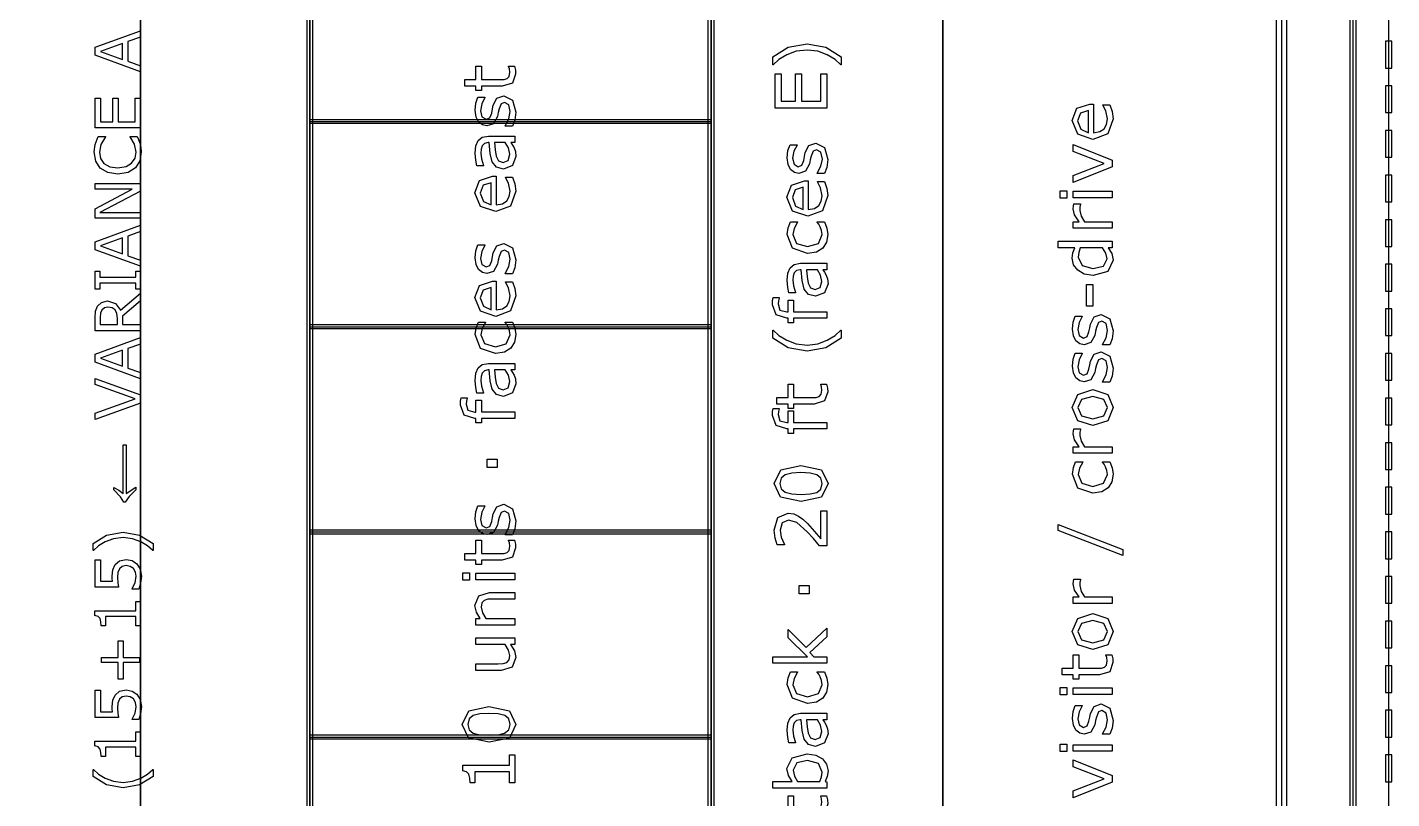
# Model space of a CAD drawing. Header units: inches. Extents: x -33163 to 19162, y -8858 to 30669.
# Drawn here: x 4813 to 6245, y 28347 to 29156 of the extents above; entities that cross this region are included whole.
import ezdxf

# ---------------------------------------------------------------- set-up
doc = ezdxf.new("R2010")
doc.units = ezdxf.units.IN
doc.layers.add('Layer 1', color=7, linetype='Continuous')
doc.layers.add('SOLID-2', color=253, linetype='Continuous')

# ---------------------------------------------------------------- blocks, each defined once
blk = doc.blocks.new('A$C0f725650')
at = {"layer": 'Layer 1', "color": 7}
for points in [[(22.100174, 276.383298), (22.100174, 156.739072), (81.684059, 156.739072), (81.684059, 276.383298), (22.100174, 276.383298)], [(83.549575, 276.224652), (83.549575, 156.897719), (83.734577, 156.897719), (83.734577, 276.224652), (83.549575, 276.224652)], [(22.417466, 276.066006), (81.366765, 276.066006), (81.366765, 157.056366), (22.417466, 157.056366), (22.417466, 276.066006)], [(52.593364, 269.437995), (52.593364, 208.398903), (64.684601, 208.398903), (64.684601, 269.437995), (52.593364, 269.437995)]]:
    blk.add_lwpolyline(points, close=True, dxfattribs=at)
for points in [[(83.642076, 276.224652), (83.642076, 156.897719)], [(42.631711, 269.345494), (47.658788, 269.345494), (47.658788, 208.491404), (42.631711, 208.491404), (42.631711, 269.345494)], [(42.631711, 269.345494), (52.685865, 269.345494), (52.685865, 208.491404), (42.631711, 208.491404), (42.631711, 269.345494)], [(47.658788, 269.345494), (52.685865, 269.345494), (52.685865, 208.491404), (47.658788, 208.491404), (47.658788, 269.345494)], [(52.685865, 269.345494), (64.5921, 269.345494), (64.5921, 208.491404), (52.685865, 208.491404), (52.685865, 269.345494)], [(64.5921, 269.345494), (71.471258, 269.345494), (71.471258, 208.491404), (64.5921, 208.491404), (64.5921, 269.345494)], [(71.471258, 269.345494), (81.525412, 269.345494), (81.525412, 208.491404), (71.471258, 208.491404), (71.471258, 269.345494)], [(84.700408, 269.345494), (84.700408, 208.491404)], [(52.778366, 269.252993), (64.499599, 269.252993), (64.499599, 208.583905), (52.778366, 208.583905), (52.778366, 269.252993)], [(47.658722, 253.782309), (47.658722, 253.591494), (47.283422, 253.459462), (47.283422, 252.87707), (47.658722, 252.745035), (47.658722, 252.563264), (46.312164, 253.053415), (46.312164, 253.292158), (47.658722, 253.782309)], [(47.129686, 253.404297), (46.468614, 253.168265), (47.129686, 252.931328), (47.129686, 253.404297)], [(67.440493, 253.392432), (67.999634, 253.291147), (68.457484, 253.006927), (68.457484, 252.770249), (68.447139, 252.770249), (68.272474, 252.929412), (68.043031, 253.071004), (67.763978, 253.172291), (67.440482, 253.210531), (67.118022, 253.172291), (66.837937, 253.071004), (66.608493, 252.929412), (66.433829, 252.770249), (66.423484, 252.770249), (66.423484, 253.006927), (66.881337, 253.291147), (67.440475, 253.392432), (67.440493, 253.392432)], [(84.607907, 253.470514), (84.607907, 252.676765), (84.792909, 252.676765), (84.792909, 253.470514), (84.607907, 253.470514)], [(58.760887, 252.733152), (58.784647, 252.613264), (58.79396, 252.498541), (58.698874, 252.229825), (58.393985, 252.13784), (57.78007, 252.13784), (57.78007, 252.006583), (57.616772, 252.006583), (57.616772, 252.13784), (57.285009, 252.13784), (57.285009, 252.332145), (57.616772, 252.332145), (57.616772, 252.733152), (57.78007, 252.733152), (57.78007, 252.332145), (58.306135, 252.332145), (58.448761, 252.336272), (58.543845, 252.365212), (58.604823, 252.427223), (58.623423, 252.54918), (58.609982, 252.648398), (58.586223, 252.722812), (58.586223, 252.733157), (58.760887, 252.733152)], [(68.031672, 252.500496), (68.031672, 251.486606), (66.492749, 251.486606), (66.492749, 252.500496), (66.67465, 252.500496), (66.67465, 251.691246), (67.096329, 251.691246), (67.096329, 252.500496), (67.27823, 252.500496), (67.27823, 251.691246), (67.849771, 251.691246), (67.849771, 252.500496), (68.031672, 252.500496)], [(84.607907, 252.147599), (84.607907, 251.35385), (84.792909, 251.35385), (84.792909, 252.147599), (84.607907, 252.147599)], [(47.658722, 251.785535), (47.658722, 250.898381), (46.312164, 250.898381), (46.312164, 251.785535), (46.471329, 251.785535), (46.471329, 251.07744), (46.840298, 251.07744), (46.840298, 251.785535), (46.999461, 251.785535), (46.999461, 251.07744), (47.499559, 251.07744), (47.499559, 251.785535), (47.658722, 251.785535)], [(58.438427, 251.855689), (58.697843, 251.724429), (58.799128, 251.367864), (58.769156, 251.132218), (58.701975, 250.953419), (58.483901, 250.953419), (58.483901, 250.963764), (58.594488, 251.168403), (58.634795, 251.384411), (58.593454, 251.584915), (58.463232, 251.657262), (58.359877, 251.617988), (58.299934, 251.467093), (58.278238, 251.358572), (58.251367, 251.23765), (58.133543, 251.021641), (57.941307, 250.958596), (57.806949, 250.987537), (57.694295, 251.077452), (57.617812, 251.224214), (57.588875, 251.424718), (57.614724, 251.63349), (57.6757, 251.810223), (57.88344, 251.810223), (57.88344, 251.799878), (57.791455, 251.619012), (57.753215, 251.410237), (57.794556, 251.230405), (57.915479, 251.157023), (58.022965, 251.201465), (58.081877, 251.342025), (58.106669, 251.461915), (58.129397, 251.573535), (58.235849, 251.782307), (58.438422, 251.855689), (58.438427, 251.855689)], [(75.94127, 251.608735), (75.94127, 250.758143), (76.127307, 250.790182), (76.256497, 250.878031), (76.330911, 251.005155), (76.355703, 251.168453), (76.309194, 251.405131), (76.216175, 251.575662), (76.216175, 251.586008), (76.428048, 251.586008), (76.497294, 251.385501), (76.5252, 251.170528), (76.37017, 250.721977), (75.927822, 250.560748), (75.478237, 250.714744), (75.311838, 251.121953), (75.448265, 251.481619), (75.835837, 251.608743), (75.94127, 251.608735)], [(52.685865, 251.141977), (52.685865, 251.036557), (64.5921, 251.036557), (64.5921, 251.141977), (52.685865, 251.141977)], [(52.685865, 251.089267), (64.5921, 251.089267)], [(75.792442, 251.419601), (75.555765, 251.342086), (75.472048, 251.11161), (75.564033, 250.862529), (75.792442, 250.758143), (75.792442, 251.419601)], [(58.771222, 250.656797), (58.771222, 250.463527), (58.648233, 250.463527), (58.697843, 250.393246), (58.747452, 250.308498), (58.786724, 250.196878), (58.80326, 250.049082), (58.699909, 249.784499), (58.436358, 249.67598), (58.224485, 249.731789), (58.096329, 249.89302), (58.033284, 250.146234), (58.008493, 250.463527), (57.978521, 250.463527), (57.868965, 250.439768), (57.800753, 250.373622), (57.768714, 250.274403), (57.760459, 250.153481), (57.781123, 249.982949), (57.839001, 249.788647), (57.839001, 249.778302), (57.641598, 249.778302), (57.607491, 249.942635), (57.588891, 250.154508), (57.609554, 250.36638), (57.677769, 250.523477), (57.800758, 250.622695), (57.987826, 250.656803), (58.771222, 250.656797)], [(84.607907, 250.824684), (84.607907, 250.030935), (84.792909, 250.030935), (84.792909, 250.824684), (84.607907, 250.824684)], [(47.561054, 250.645167), (47.601749, 250.554732), (47.64154, 250.449831), (47.670477, 250.329554), (47.683151, 250.187573), (47.642455, 249.920794), (47.513135, 249.712795), (47.29519, 249.577146), (46.986811, 249.528312), (46.689285, 249.575336), (46.467723, 249.710988), (46.333881, 249.91808), (46.287759, 250.188475), (46.313979, 250.404613), (46.40622, 250.645167), (46.618741, 250.645167), (46.618741, 250.631594), (46.48309, 250.410937), (46.440587, 250.176712), (46.474046, 249.992229), (46.576236, 249.846629), (46.748062, 249.748961), (46.986806, 249.714597), (47.230976, 249.752578), (47.397375, 249.852056), (47.49685, 249.999463), (47.528502, 250.178522), (47.48419, 250.420883), (47.351253, 250.632499), (47.351253, 250.645172), (47.561054, 250.645167)], [(58.487002, 250.463527), (58.165576, 250.463527), (58.18108, 250.253721), (58.211052, 250.063552), (58.285466, 249.928159), (58.422925, 249.876484), (58.572787, 249.936428), (58.622397, 250.119363), (58.583122, 250.306431), (58.487004, 250.463527), (58.487002, 250.463527)], [(67.698877, 250.448946), (67.958293, 250.317687), (68.059578, 249.961121), (68.029606, 249.725476), (67.962425, 249.546676), (67.744351, 249.546676), (67.744351, 249.557021), (67.854938, 249.76166), (67.895245, 249.977668), (67.853904, 250.178172), (67.723682, 250.25052), (67.620327, 250.211245), (67.560384, 250.060351), (67.538688, 249.951829), (67.511817, 249.830907), (67.393993, 249.614899), (67.201757, 249.551854), (67.067399, 249.580794), (66.954745, 249.67071), (66.878262, 249.817471), (66.849325, 250.017975), (66.875174, 250.226747), (66.93615, 250.40348), (67.14389, 250.40348), (67.14389, 250.393135), (67.051905, 250.212269), (67.013665, 250.003494), (67.055006, 249.823663), (67.175929, 249.75028), (67.283415, 249.794723), (67.342327, 249.935282), (67.367119, 250.055173), (67.389847, 250.166792), (67.496299, 250.375564), (67.698872, 250.448946), (67.698877, 250.448946)], [(75.343892, 250.406743), (76.498342, 249.93959), (76.498342, 249.744253), (75.343892, 249.280198), (75.343892, 249.491039), (76.262696, 249.848639), (75.343892, 250.203138), (75.343892, 250.406743)], [(58.21415, 249.465139), (58.21415, 248.614547), (58.400187, 248.646586), (58.529377, 248.734435), (58.603791, 248.861559), (58.628583, 249.024857), (58.582074, 249.261535), (58.489055, 249.432066), (58.489055, 249.442412), (58.700928, 249.442412), (58.770174, 249.241908), (58.79808, 249.026934), (58.64305, 248.578384), (58.200702, 248.417152), (57.751117, 248.571148), (57.584718, 248.978359), (57.721145, 249.338026), (58.108717, 249.46515), (58.21415, 249.465139)], [(84.607907, 249.501769), (84.607907, 248.70802), (84.792909, 248.70802), (84.792909, 249.501769), (84.607907, 249.501769)], [(47.658722, 249.247063), (47.658722, 249.025501), (46.454147, 248.387038), (47.658722, 248.387038), (47.658722, 248.219737), (46.312164, 248.219737), (46.312164, 248.497367), (47.411837, 249.079762), (46.312164, 249.079762), (46.312164, 249.247063), (47.658722, 249.247063)], [(58.065322, 249.276005), (57.828645, 249.19849), (57.744928, 248.968012), (57.836913, 248.718933), (58.065322, 248.614547), (58.065322, 249.276005)], [(67.4746, 249.329636), (67.4746, 248.479044), (67.660637, 248.511082), (67.789827, 248.598932), (67.864241, 248.726056), (67.889033, 248.889354), (67.842524, 249.126031), (67.749505, 249.296563), (67.749505, 249.306908), (67.961378, 249.306908), (68.030624, 249.106405), (68.05853, 248.891431), (67.9035, 248.442881), (67.461152, 248.281649), (67.011567, 248.435644), (66.845168, 248.842856), (66.981595, 249.202522), (67.369167, 249.329646), (67.4746, 249.329636)], [(67.325772, 249.140501), (67.089095, 249.062986), (67.005378, 248.832508), (67.097363, 248.58343), (67.325772, 248.479044), (67.325772, 249.140501)], [(75.150622, 249.036287), (75.150622, 248.817178), (74.949084, 248.817178), (74.949084, 249.036287), (75.150622, 249.036287)], [(76.498342, 249.023884), (76.498342, 248.829582), (75.343892, 248.829582), (75.343892, 249.023884), (76.498342, 249.023884)], [(75.555765, 248.64458), (75.555765, 248.634235), (75.541292, 248.549484), (75.536133, 248.453366), (75.57644, 248.279733), (75.678759, 248.118504), (76.498342, 248.118504), (76.498342, 247.9242), (75.343892, 247.9242), (75.343892, 248.118504), (75.514424, 248.118504), (75.383167, 248.322109), (75.343892, 248.502975), (75.346988, 248.576357), (75.356301, 248.64457), (75.555765, 248.64458)], [(47.658722, 248.015357), (47.658722, 247.82454), (47.283422, 247.692508), (47.283422, 247.110116), (47.658722, 246.978084), (47.658722, 246.79631), (46.312164, 247.28646), (46.312164, 247.525207), (47.658722, 248.015357)], [(67.959324, 248.114208), (68.031672, 247.929206), (68.057522, 247.744204), (68.021348, 247.514761), (67.909726, 247.335961), (67.721623, 247.219174), (67.456008, 247.177833), (67.011591, 247.33286), (66.850362, 247.744204), (66.878265, 247.938509), (66.94648, 248.114208), (67.162485, 248.114208), (67.162485, 248.103863), (67.056033, 247.919893), (67.018824, 247.735925), (67.130447, 247.474443), (67.456008, 247.37936), (67.777434, 247.472377), (67.889056, 247.735925), (67.873552, 247.855816), (67.833245, 247.965369), (67.787769, 248.04495), (67.745396, 248.103863), (67.745396, 248.114208), (67.959324, 248.114208)], [(84.607907, 248.178854), (84.607907, 247.385105), (84.792909, 247.385105), (84.792909, 248.178854), (84.607907, 248.178854)], [(47.129686, 247.637342), (46.468614, 247.401313), (47.129686, 247.164376), (47.129686, 247.637342)], [(58.438427, 247.476634), (58.697843, 247.345374), (58.799128, 246.988809), (58.769156, 246.753163), (58.701975, 246.574364), (58.483901, 246.574364), (58.483901, 246.584709), (58.594488, 246.789348), (58.634795, 247.005356), (58.593454, 247.20586), (58.463232, 247.278207), (58.359877, 247.238933), (58.299934, 247.088038), (58.278238, 246.979517), (58.251367, 246.858594), (58.133543, 246.642586), (57.941307, 246.579541), (57.806949, 246.608482), (57.694295, 246.698397), (57.617812, 246.845159), (57.588875, 247.045663), (57.614724, 247.254434), (57.6757, 247.431168), (57.88344, 247.431168), (57.88344, 247.420823), (57.791455, 247.239954), (57.753215, 247.031182), (57.794556, 246.851348), (57.915479, 246.777968), (58.022965, 246.82241), (58.081877, 246.96297), (58.106669, 247.082858), (58.129397, 247.19448), (58.235849, 247.403252), (58.438422, 247.476634), (58.438427, 247.476634)], [(76.498342, 247.541806), (76.498342, 247.347502), (76.37742, 247.347502), (76.490074, 247.172837), (76.53038, 246.975432), (76.371218, 246.646772), (75.929901, 246.52585), (75.668419, 246.567191), (75.473083, 246.680877), (75.353192, 246.844175), (75.311851, 247.038479), (75.331483, 247.199708), (75.390395, 247.347502), (74.890167, 247.347502), (74.890167, 247.541806), (76.498342, 247.541806)], [(76.214122, 247.347502), (75.55163, 247.347502), (75.503055, 247.206942), (75.489614, 247.071552), (75.603303, 246.817304), (75.925763, 246.726353), (76.238921, 246.796632), (76.345373, 247.021943), (76.309202, 247.189374), (76.214116, 247.347502), (76.214122, 247.347502)], [(47.658722, 246.648905), (47.658722, 246.117154), (47.521263, 246.117154), (47.521263, 246.293499), (46.449625, 246.293499), (46.449625, 246.117154), (46.312164, 246.117154), (46.312164, 246.648905), (46.449625, 246.648905), (46.449625, 246.472558), (47.521263, 246.472558), (47.521263, 246.648905), (47.658722, 246.648905)], [(68.031672, 246.886376), (68.031672, 246.693109), (67.908683, 246.693109), (67.958293, 246.622827), (68.007902, 246.538079), (68.047174, 246.426457), (68.06371, 246.278663), (67.960359, 246.01408), (67.696808, 245.905559), (67.484935, 245.96137), (67.356779, 246.122602), (67.293734, 246.375815), (67.268943, 246.693109), (67.238971, 246.693109), (67.129415, 246.669323), (67.061203, 246.603177), (67.029164, 246.503958), (67.020909, 246.383036), (67.041573, 246.212504), (67.099451, 246.0182), (67.099451, 246.007855), (66.902048, 246.007855), (66.867941, 246.172187), (66.849341, 246.38406), (66.870004, 246.595933), (66.938219, 246.753029), (67.061208, 246.852247), (67.248276, 246.886352), (68.031672, 246.886376)], [(67.747452, 246.693109), (67.426026, 246.693109), (67.44153, 246.483302), (67.471502, 246.293133), (67.545916, 246.157741), (67.683375, 246.106065), (67.833237, 246.166009), (67.882847, 246.348942), (67.843572, 246.536012), (67.747454, 246.693109), (67.747452, 246.693109)], [(84.607907, 246.855939), (84.607907, 246.06219), (84.792909, 246.06219), (84.792909, 246.855939), (84.607907, 246.855939)], [(58.21415, 246.357323), (58.21415, 245.506729), (58.400187, 245.53877), (58.529377, 245.626619), (58.603791, 245.753744), (58.628583, 245.917039), (58.582074, 246.153719), (58.489055, 246.324251), (58.489055, 246.334596), (58.700928, 246.334596), (58.770174, 246.134092), (58.79808, 245.919118), (58.64305, 245.470566), (58.200702, 245.309337), (57.751117, 245.463332), (57.584718, 245.870541), (57.721145, 246.23021), (58.108717, 246.357334), (58.21415, 246.357323)], [(75.918522, 246.256097), (75.918522, 245.611176), (75.731453, 245.611176), (75.731453, 246.256097), (75.918522, 246.256097)], [(47.658722, 246.000494), (47.658722, 245.768079), (47.123354, 245.317722), (47.123354, 245.06541), (47.658722, 245.06541), (47.658722, 244.886351), (46.312164, 244.886351), (46.312164, 245.263461), (46.328436, 245.466936), (46.384504, 245.613439), (46.501163, 245.727384), (46.678413, 245.768984), (46.922583, 245.695734), (47.06999, 245.494067), (47.658722, 246.000494)], [(58.065322, 246.168186), (57.828645, 246.090671), (57.744928, 245.860196), (57.836913, 245.611115), (58.065322, 245.506729), (58.065322, 246.168186)], [(66.611605, 245.866287), (66.611605, 245.855942), (66.593005, 245.772227), (66.582659, 245.681277), (66.638468, 245.499376), (66.83794, 245.443565), (66.877214, 245.443565), (66.877214, 245.793931), (67.040512, 245.793931), (67.040512, 245.449767), (68.031672, 245.449767), (68.031672, 245.255462), (67.04052, 245.255462), (67.04052, 245.124205), (66.877222, 245.124205), (66.877222, 245.255462), (66.838982, 245.255462), (66.523755, 245.357782), (66.413168, 245.653371), (66.419359, 245.770158), (66.433831, 245.866279), (66.611605, 245.866287)], [(46.691081, 245.581786), (46.588891, 245.56099), (46.512927, 245.494069), (46.476753, 245.401828), (46.465905, 245.276124), (46.465905, 245.065413), (46.974143, 245.065413), (46.974143, 245.246282), (46.95967, 245.394591), (46.903602, 245.502208), (46.816784, 245.561895), (46.691081, 245.581792), (46.691081, 245.581786)], [(84.607907, 245.533024), (84.607907, 244.739275), (84.792909, 244.739275), (84.792909, 245.533024), (84.607907, 245.533024)], [(52.685865, 245.056568), (52.685865, 244.951148), (64.5921, 244.951148), (64.5921, 245.056568), (52.685865, 245.056568)], [(52.685865, 245.003858), (64.5921, 245.003858)], [(58.698874, 245.141895), (58.771222, 244.956894), (58.797072, 244.771892), (58.760898, 244.542448), (58.649276, 244.363648), (58.461173, 244.246859), (58.195558, 244.205518), (57.751141, 244.360547), (57.589912, 244.771892), (57.617815, 244.966194), (57.68603, 245.141895), (57.902035, 245.141895), (57.902035, 245.13155), (57.795583, 244.947583), (57.758374, 244.763616), (57.869997, 244.502134), (58.195558, 244.407048), (58.516984, 244.500067), (58.628606, 244.763616), (58.613102, 244.883504), (58.572795, 244.993059), (58.527319, 245.072641), (58.484946, 245.13155), (58.484946, 245.141895), (58.698874, 245.141895)], [(76.165536, 245.36623), (76.424952, 245.234973), (76.526237, 244.878405), (76.496265, 244.642762), (76.429085, 244.463962), (76.21101, 244.463962), (76.21101, 244.474297), (76.321598, 244.678936), (76.361904, 244.894942), (76.320563, 245.095448), (76.190341, 245.167793), (76.086987, 245.128521), (76.027043, 244.977624), (76.005347, 244.869105), (75.978476, 244.748183), (75.860652, 244.532175), (75.668417, 244.46913), (75.534059, 244.498067), (75.421405, 244.587986), (75.344922, 244.734745), (75.315984, 244.935251), (75.341834, 245.144023), (75.40281, 245.320756), (75.61055, 245.320756), (75.61055, 245.310411), (75.518565, 245.129542), (75.480325, 244.92077), (75.521666, 244.740936), (75.642588, 244.667556), (75.750075, 244.711998), (75.808987, 244.852558), (75.833778, 244.972446), (75.856506, 245.084068), (75.962958, 245.29284), (76.165531, 245.36622), (76.165536, 245.36623)], [(47.658722, 244.681971), (47.658722, 244.491157), (47.283422, 244.359125), (47.283422, 243.776732), (47.658722, 243.644698), (47.658722, 243.462926), (46.312164, 243.953077), (46.312164, 244.191821), (47.658722, 244.681971)], [(68.457484, 244.902003), (68.457484, 244.665326), (67.999634, 244.381106), (67.440493, 244.279821), (66.881355, 244.381106), (66.423502, 244.665326), (66.423502, 244.902003), (66.433847, 244.902003), (66.608512, 244.741809), (66.837956, 244.601249), (67.11804, 244.499962), (67.440501, 244.461721), (67.763996, 244.49893), (68.043049, 244.601249), (68.272493, 244.742841), (68.447157, 244.902003), (68.457484, 244.902003)], [(47.129686, 244.303959), (46.468614, 244.067927), (47.129686, 243.83099), (47.129686, 244.303959)], [(76.165536, 244.263456), (76.424952, 244.132199), (76.526237, 243.775631), (76.496265, 243.539988), (76.429085, 243.361188), (76.21101, 243.361188), (76.21101, 243.371534), (76.321598, 243.576173), (76.361904, 243.792178), (76.320563, 243.992685), (76.190341, 244.065029), (76.086987, 244.025757), (76.027043, 243.87486), (76.005347, 243.766342), (75.978476, 243.645419), (75.860652, 243.429411), (75.668417, 243.366366), (75.534059, 243.395304), (75.421405, 243.485222), (75.344922, 243.631984), (75.315984, 243.832487), (75.341834, 244.041259), (75.40281, 244.217993), (75.61055, 244.217993), (75.61055, 244.207648), (75.518565, 244.026779), (75.480325, 243.818007), (75.521666, 243.638172), (75.642588, 243.564793), (75.750075, 243.609235), (75.808987, 243.749795), (75.833778, 243.869683), (75.856506, 243.981305), (75.962958, 244.190077), (76.165531, 244.263456), (76.165536, 244.263456)], [(84.607907, 244.210109), (84.607907, 243.41636), (84.792909, 243.41636), (84.792909, 244.210109), (84.607907, 244.210109)], [(58.771222, 243.914064), (58.771222, 243.720794), (58.648233, 243.720794), (58.697843, 243.650515), (58.747452, 243.565766), (58.786724, 243.454144), (58.80326, 243.306351), (58.699909, 243.041768), (58.436358, 242.933246), (58.224485, 242.989058), (58.096329, 243.150286), (58.033284, 243.4035), (58.008493, 243.720794), (57.978521, 243.720794), (57.868965, 243.697034), (57.800753, 243.630888), (57.768714, 243.53167), (57.760459, 243.410747), (57.781123, 243.240216), (57.839001, 243.045911), (57.839001, 243.035566), (57.641598, 243.035566), (57.607491, 243.199896), (57.588891, 243.411769), (57.609554, 243.623644), (57.677769, 243.78074), (57.800758, 243.879959), (57.987826, 243.914064), (58.771222, 243.914064)], [(46.312164, 243.47016), (47.658722, 242.980012), (47.658722, 242.741266), (46.312164, 242.251115), (46.312164, 242.442835), (47.496845, 242.865159), (46.312164, 243.287487), (46.312164, 243.47016)], [(58.487002, 243.720794), (58.165576, 243.720794), (58.18108, 243.510987), (58.211052, 243.320818), (58.285466, 243.185428), (58.422925, 243.13375), (58.572787, 243.193697), (58.622397, 243.376629), (58.583122, 243.563697), (58.487004, 243.720794), (58.487002, 243.720794)], [(68.021337, 243.305205), (68.045097, 243.185315), (68.05441, 243.070594), (67.959324, 242.801876), (67.654435, 242.709894), (67.04052, 242.709894), (67.04052, 242.578634), (66.877222, 242.578634), (66.877222, 242.709894), (66.545459, 242.709894), (66.545459, 242.904195), (66.877222, 242.904195), (66.877222, 243.305205), (67.04052, 243.305205), (67.04052, 242.904195), (67.566585, 242.904195), (67.709211, 242.908323), (67.804295, 242.93726), (67.865273, 242.999273), (67.883873, 243.12123), (67.870432, 243.220449), (67.846673, 243.294863), (67.846673, 243.305208), (68.021337, 243.305205)], [(75.921622, 243.137946), (76.367074, 242.993251), (76.53037, 242.60568), (76.367074, 242.216039), (75.921622, 242.072378), (75.476173, 242.216039), (75.311841, 242.60568), (75.476173, 242.993251), (75.921622, 243.137946), (75.921622, 243.137946)], [(57.351144, 242.893972), (57.351144, 242.883627), (57.332544, 242.79991), (57.322199, 242.708959), (57.378007, 242.527059), (57.577479, 242.47125), (57.616754, 242.47125), (57.616754, 242.821616), (57.780052, 242.821616), (57.780052, 242.477449), (58.771222, 242.477449), (58.771222, 242.283147), (57.78007, 242.283147), (57.78007, 242.15189), (57.616772, 242.15189), (57.616772, 242.283147), (57.578532, 242.283147), (57.263305, 242.385467), (57.152718, 242.681056), (57.158909, 242.797843), (57.173381, 242.893961), (57.351144, 242.893972)], [(66.611605, 242.582769), (66.611605, 242.572424), (66.593005, 242.488707), (66.582659, 242.397757), (66.638468, 242.215856), (66.83794, 242.160045), (66.877214, 242.160045), (66.877214, 242.510411), (67.040512, 242.510411), (67.040512, 242.166247), (68.031672, 242.166247), (68.031672, 241.971945), (67.04052, 241.971945), (67.04052, 241.840685), (66.877222, 241.840685), (66.877222, 241.971945), (66.838982, 241.971945), (66.523755, 242.074262), (66.413168, 242.369851), (66.419359, 242.486641), (66.433831, 242.582759), (66.611605, 242.582769)], [(75.921622, 242.937443), (75.588827, 242.849591), (75.479274, 242.60568), (75.588827, 242.359699), (75.921622, 242.272884), (76.251319, 242.360734), (76.362939, 242.60568), (76.252351, 242.848559), (75.921622, 242.937443), (75.921622, 242.937443)], [(84.607907, 242.887194), (84.607907, 242.093445), (84.792909, 242.093445), (84.792909, 242.887194), (84.607907, 242.887194)], [(75.555754, 241.971093), (75.555754, 241.960759), (75.541282, 241.87601), (75.536122, 241.779892), (75.576429, 241.60626), (75.678749, 241.445028), (76.498342, 241.445028), (76.498342, 241.250726), (75.343892, 241.250726), (75.343892, 241.445028), (75.514424, 241.445028), (75.383167, 241.648633), (75.343892, 241.829502), (75.346988, 241.902881), (75.356301, 241.971093), (75.555754, 241.971093)], [(46.866523, 240.169334), (46.866523, 240.238062), (47.016643, 240.157578), (47.145963, 240.061717), (47.145963, 241.504134), (47.237302, 241.504134), (47.237302, 240.061717), (47.516741, 240.240776), (47.516741, 240.170239), (47.319595, 239.969476), (47.208362, 239.795843), (47.167667, 239.795843), (47.065477, 239.962239), (46.866523, 240.169334), (46.866523, 240.169334)], [(84.607907, 241.564279), (84.607907, 240.77053), (84.792909, 240.77053), (84.792909, 241.564279), (84.607907, 241.564279)], [(58.24308, 241.075998), (58.24308, 240.828986), (57.950591, 240.828986), (57.950591, 241.075998), (58.24308, 241.075998)], [(76.425984, 241.001645), (76.498331, 240.816643), (76.524181, 240.631642), (76.488007, 240.402198), (76.376385, 240.223398), (76.188282, 240.106611), (75.922668, 240.06527), (75.47825, 240.220297), (75.317021, 240.631642), (75.344924, 240.825946), (75.413139, 241.001645), (75.629145, 241.001645), (75.629145, 240.9913), (75.522692, 240.80733), (75.485484, 240.623363), (75.597106, 240.361881), (75.922668, 240.266798), (76.244094, 240.359814), (76.355716, 240.623363), (76.340211, 240.743253), (76.299905, 240.852807), (76.254428, 240.932388), (76.212055, 240.9913), (76.212055, 241.001645), (76.425984, 241.001645)], [(67.261693, 240.88675), (67.87044, 240.756528), (68.06371, 240.354483), (67.867342, 239.94934), (67.263762, 239.822219), (66.658113, 239.951409), (66.461745, 240.354483), (66.661214, 240.758594), (67.261693, 240.88675), (67.261693, 240.88675)], [(67.730915, 240.614933), (67.534544, 240.663508), (67.261693, 240.676949), (66.988842, 240.663508), (66.792474, 240.613899), (66.672583, 240.51468), (66.632277, 240.354483), (66.672583, 240.193254), (66.79454, 240.093001), (66.994009, 240.044426), (67.263762, 240.032017), (67.533512, 240.043394), (67.727814, 240.091972), (67.850806, 240.188089), (67.893179, 240.354486), (67.852872, 240.515717), (67.730915, 240.614936), (67.730915, 240.614933)], [(84.607907, 240.241364), (84.607907, 239.447615), (84.792909, 239.447615), (84.792909, 240.241364), (84.607907, 240.241364)], [(58.438416, 239.736547), (58.697832, 239.60529), (58.799117, 239.248722), (58.769145, 239.013076), (58.701965, 238.834276), (58.48389, 238.834276), (58.48389, 238.844621), (58.594478, 239.049258), (58.634784, 239.265266), (58.593443, 239.46577), (58.463221, 239.538117), (58.359867, 239.498843), (58.299923, 239.347948), (58.278227, 239.239427), (58.251356, 239.118505), (58.133532, 238.902499), (57.941297, 238.839452), (57.806939, 238.868392), (57.694285, 238.958308), (57.617802, 239.105069), (57.588864, 239.305573), (57.614714, 239.514347), (57.67569, 239.691078), (57.88343, 239.691078), (57.88343, 239.680733), (57.791445, 239.499867), (57.753205, 239.291095), (57.794546, 239.11126), (57.915468, 239.037878), (58.022955, 239.08232), (58.081867, 239.22288), (58.106658, 239.34277), (58.129386, 239.45439), (58.235838, 239.663165), (58.438411, 239.736544), (58.438416, 239.736547)], [(68.031672, 239.543166), (68.031672, 238.50137), (67.815664, 238.50137), (67.62963, 238.71841), (67.444628, 238.922015), (67.139739, 239.193834), (66.894791, 239.267214), (66.707722, 239.187632), (66.63951, 238.967491), (66.672583, 238.763887), (66.773868, 238.549945), (66.773868, 238.5396), (66.556828, 238.5396), (66.490682, 238.734936), (66.46071, 238.972648), (66.575431, 239.343683), (66.884456, 239.478041), (67.048788, 239.455314), (67.192446, 239.3902), (67.318539, 239.295117), (67.455998, 239.163857), (67.666836, 238.935448), (67.854938, 238.715307), (67.854938, 239.543163), (68.031672, 239.543166)], [(47.141441, 238.909593), (47.630687, 238.820968), (48.031308, 238.572276), (48.031308, 238.365182), (48.022259, 238.365182), (47.869428, 238.50445), (47.668665, 238.628344), (47.424495, 238.716969), (47.141436, 238.750431), (46.859284, 238.716969), (46.614209, 238.628344), (46.413446, 238.50445), (46.260613, 238.365182), (46.251564, 238.365182), (46.251564, 238.572276), (46.652185, 238.820968), (47.14143, 238.909593), (47.141441, 238.909593)], [(52.685865, 238.971159), (52.685865, 238.865739), (64.5921, 238.865739), (64.5921, 238.971159), (52.685865, 238.971159)], [(52.685865, 238.918449), (64.5921, 238.918449)], [(74.890162, 239.140261), (76.812524, 238.399223), (76.812524, 238.220423), (74.890162, 238.958361), (74.890162, 239.140261)], [(84.607907, 238.918449), (84.607907, 238.1247), (84.792909, 238.1247), (84.792909, 238.918449), (84.607907, 238.918449)], [(58.760877, 238.67718), (58.784636, 238.557292), (58.79395, 238.442569), (58.698864, 238.173853), (58.393974, 238.081868), (57.78006, 238.081868), (57.78006, 237.950611), (57.616762, 237.950611), (57.616762, 238.081868), (57.284998, 238.081868), (57.284998, 238.276173), (57.616762, 238.276173), (57.616762, 238.67718), (57.78006, 238.67718), (57.78006, 238.276173), (58.306125, 238.276173), (58.448751, 238.2803), (58.543834, 238.30924), (58.604813, 238.371251), (58.623413, 238.493208), (58.609972, 238.592426), (58.586212, 238.66684), (58.586212, 238.677185), (58.760877, 238.67718)], [(47.230971, 238.101115), (47.410935, 238.066751), (47.555627, 237.9727), (47.653295, 237.817154), (47.686757, 237.609157), (47.663236, 237.396639), (47.60807, 237.223908), (47.417256, 237.223908), (47.417256, 237.236582), (47.497742, 237.410215), (47.530299, 237.605551), (47.512201, 237.729445), (47.448897, 237.837061), (47.355751, 237.896746), (47.230047, 237.917542), (47.112485, 237.893121), (47.035616, 237.827105), (46.987687, 237.712255), (46.973214, 237.562135), (46.984062, 237.408397), (47.005758, 237.281789), (46.312129, 237.281789), (46.312129, 238.092074), (46.47039, 238.092074), (46.47039, 237.456326), (46.828506, 237.456326), (46.823082, 237.535907), (46.821229, 237.606448), (46.840227, 237.798167), (46.905338, 237.949191), (47.033753, 238.061327), (47.230899, 238.101118), (47.230971, 238.101115)], [(57.423502, 237.705666), (57.423502, 237.486557), (57.221964, 237.486557), (57.221964, 237.705666), (57.423502, 237.705666)], [(58.771222, 237.693262), (58.771222, 237.49896), (57.616772, 237.49896), (57.616772, 237.693262), (58.771222, 237.693262)], [(67.503541, 237.32935), (67.503541, 237.082338), (67.211052, 237.082338), (67.211052, 237.32935), (67.503541, 237.32935)], [(75.555754, 237.515558), (75.555754, 237.505213), (75.541282, 237.420461), (75.536122, 237.324344), (75.576429, 237.150711), (75.678749, 236.989482), (76.498342, 236.989482), (76.498342, 236.795178), (75.343892, 236.795178), (75.343892, 236.989482), (75.514424, 236.989482), (75.383167, 237.193087), (75.343892, 237.373953), (75.346988, 237.447335), (75.356301, 237.515547), (75.555754, 237.515558)], [(84.607907, 237.595534), (84.607907, 236.801785), (84.792909, 236.801785), (84.792909, 237.595534), (84.607907, 237.595534)], [(58.771222, 237.122755), (58.771222, 236.928453), (58.113897, 236.928453), (57.965069, 236.91914), (57.855516, 236.885035), (57.791437, 236.810621), (57.769741, 236.684529), (57.809016, 236.518133), (57.909269, 236.351734), (58.771222, 236.351734), (58.771222, 236.157432), (57.616772, 236.157432), (57.616772, 236.351734), (57.744928, 236.351734), (57.627107, 236.539836), (57.584731, 236.739305), (57.697388, 237.02456), (58.021915, 237.122744), (58.771222, 237.122755)], [(47.658722, 236.857654), (47.658722, 236.128757), (47.521263, 236.128757), (47.521263, 236.409104), (46.618736, 236.409104), (46.618736, 236.128757), (46.495745, 236.128757), (46.486696, 236.250844), (46.458663, 236.349417), (46.401688, 236.414528), (46.307637, 236.442563), (46.307637, 236.582737), (47.521258, 236.582737), (47.521258, 236.857654), (47.658722, 236.857654)], [(75.921622, 236.494431), (76.367074, 236.349739), (76.53037, 235.962164), (76.367074, 235.572526), (75.921622, 235.428866), (75.476173, 235.572526), (75.311841, 235.962164), (75.476173, 236.349739), (75.921622, 236.494431), (75.921622, 236.494431)], [(75.921622, 236.293928), (75.588827, 236.206078), (75.479274, 235.962164), (75.588827, 235.716187), (75.921622, 235.629369), (76.251319, 235.717219), (76.362939, 235.962164), (76.252351, 236.205044), (75.921622, 236.293928), (75.921622, 236.293928)], [(84.607907, 236.272619), (84.607907, 235.47887), (84.792909, 235.47887), (84.792909, 236.272619), (84.607907, 236.272619)], [(47.141441, 235.687443), (47.141441, 235.194578), (47.634304, 235.194578), (47.634304, 235.044459), (47.141441, 235.044459), (47.141441, 234.551596), (46.996749, 234.551596), (46.996749, 235.044459), (46.503883, 235.044459), (46.503883, 235.194578), (46.996749, 235.194578), (46.996749, 235.687443), (47.141441, 235.687443)], [(58.771222, 235.775035), (58.771222, 235.580734), (58.643063, 235.580734), (58.761919, 235.392631), (58.80326, 235.194194), (58.692673, 234.911008), (58.366079, 234.809723), (57.616772, 234.809723), (57.616772, 235.004025), (58.274094, 235.004025), (58.424991, 235.01228), (58.531444, 235.047419), (58.597589, 235.119766), (58.618253, 235.248957), (58.578981, 235.41329), (58.478728, 235.58072), (57.616767, 235.58072), (57.616767, 235.775022), (58.771222, 235.775035)], [(68.031672, 236.063278), (68.031672, 235.806963), (67.526276, 235.343943), (67.646167, 235.217853), (68.031672, 235.217853), (68.031672, 235.023551), (66.423502, 235.023551), (66.423502, 235.217853), (67.454963, 235.217853), (66.877222, 235.77906), (66.877222, 236.024006), (67.410521, 235.487603), (68.031672, 236.063278)], [(76.487997, 235.275902), (76.511756, 235.156014), (76.52107, 235.041294), (76.425984, 234.772575), (76.121094, 234.680591), (75.50718, 234.680591), (75.50718, 234.549334), (75.343882, 234.549334), (75.343882, 234.680591), (75.012118, 234.680591), (75.012118, 234.874895), (75.343882, 234.874895), (75.343882, 235.275902), (75.50718, 235.275902), (75.50718, 234.874895), (76.033245, 234.874895), (76.175871, 234.879023), (76.270954, 234.907963), (76.331933, 234.969973), (76.350533, 235.09193), (76.337092, 235.191148), (76.313332, 235.265562), (76.313332, 235.275908), (76.487997, 235.275902)], [(84.607907, 234.949704), (84.607907, 234.155955), (84.792909, 234.155955), (84.792909, 234.949704), (84.607907, 234.949704)], [(67.959324, 234.766202), (68.031672, 234.5812), (68.057522, 234.396198), (68.021348, 234.166757), (67.909726, 233.987955), (67.721623, 233.871168), (67.456008, 233.829827), (67.011591, 233.984856), (66.850362, 234.396198), (66.878265, 234.590503), (66.94648, 234.766202), (67.162485, 234.766202), (67.162485, 234.755857), (67.056033, 234.571889), (67.018824, 234.387919), (67.130447, 234.126437), (67.456008, 234.031354), (67.777434, 234.124371), (67.889056, 234.387919), (67.873552, 234.50781), (67.833245, 234.617363), (67.787769, 234.696944), (67.745396, 234.755857), (67.745396, 234.766202), (67.959324, 234.766202)], [(47.230971, 234.230557), (47.410935, 234.196193), (47.555627, 234.102141), (47.653295, 233.946596), (47.686757, 233.738597), (47.663236, 233.526078), (47.60807, 233.35335), (47.417256, 233.35335), (47.417256, 233.36601), (47.497742, 233.539643), (47.530299, 233.734979), (47.512201, 233.858874), (47.448897, 233.966489), (47.355751, 234.026177), (47.230047, 234.046973), (47.112485, 234.022552), (47.035616, 233.956533), (46.987687, 233.841683), (46.973214, 233.691563), (46.984062, 233.537826), (47.005758, 233.411219), (46.312129, 233.411219), (46.312129, 234.221505), (46.47039, 234.221505), (46.47039, 233.585756), (46.828506, 233.585756), (46.823082, 233.665338), (46.821229, 233.735876), (46.840227, 233.927596), (46.905338, 234.07862), (47.033753, 234.190758), (47.230899, 234.230548), (47.230971, 234.230557)], [(75.150622, 234.304388), (75.150622, 234.085279), (74.949084, 234.085279), (74.949084, 234.304388), (75.150622, 234.304388)], [(76.498342, 234.291984), (76.498342, 234.097682), (75.343892, 234.097682), (75.343892, 234.291984), (76.498342, 234.291984)], [(58.001243, 233.743123), (58.60999, 233.612897), (58.80326, 233.210856), (58.606892, 232.805713), (58.003312, 232.678589), (57.397663, 232.807779), (57.201295, 233.210856), (57.400764, 233.614964), (58.001243, 233.743123), (58.001243, 233.743123)], [(76.165547, 233.817598), (76.424963, 233.686338), (76.526248, 233.329773), (76.496276, 233.094127), (76.429095, 232.915327), (76.211021, 232.915327), (76.211021, 232.925672), (76.321608, 233.130311), (76.361915, 233.34632), (76.320574, 233.546823), (76.190352, 233.619171), (76.086997, 233.579896), (76.027054, 233.429002), (76.005358, 233.32048), (75.978487, 233.199558), (75.860663, 232.98355), (75.668427, 232.920505), (75.534069, 232.949445), (75.421415, 233.039361), (75.344932, 233.186123), (75.315995, 233.386626), (75.341844, 233.595398), (75.40282, 233.772132), (75.61056, 233.772132), (75.61056, 233.761786), (75.518575, 233.580917), (75.480335, 233.372146), (75.521676, 233.192311), (75.642599, 233.118932), (75.750085, 233.163374), (75.808997, 233.303933), (75.833789, 233.423821), (75.856517, 233.535444), (75.962969, 233.744215), (76.165542, 233.817598), (76.165547, 233.817598)], [(58.470465, 233.471303), (58.274094, 233.519881), (58.001243, 233.533321), (57.728392, 233.519881), (57.532024, 233.470271), (57.412133, 233.371053), (57.371827, 233.210856), (57.412133, 233.049624), (57.53409, 232.949374), (57.733559, 232.900796), (58.003312, 232.888387), (58.273062, 232.899764), (58.467364, 232.948339), (58.590356, 233.044457), (58.632729, 233.210856), (58.592422, 233.372085), (58.470465, 233.471303), (58.470465, 233.471303)], [(68.031672, 233.538373), (68.031672, 233.345103), (67.908683, 233.345103), (67.958293, 233.274821), (68.007902, 233.190073), (68.047174, 233.078451), (68.06371, 232.930657), (67.960359, 232.666074), (67.696808, 232.557553), (67.484935, 232.613364), (67.356779, 232.774596), (67.293734, 233.027809), (67.268943, 233.345103), (67.238971, 233.345103), (67.129415, 233.321317), (67.061203, 233.255171), (67.029164, 233.155952), (67.020909, 233.03503), (67.041573, 232.864498), (67.099451, 232.670196), (67.099451, 232.659851), (66.902048, 232.659851), (66.867941, 232.824184), (66.849341, 233.036056), (66.870004, 233.247929), (66.938219, 233.405025), (67.061208, 233.504244), (67.248276, 233.538351), (68.031672, 233.538373)], [(67.747452, 233.345103), (67.426026, 233.345103), (67.44153, 233.135296), (67.471502, 232.945127), (67.545916, 232.809735), (67.683375, 232.758059), (67.833237, 232.818003), (67.882847, 233.000938), (67.843572, 233.188006), (67.747454, 233.345103), (67.747452, 233.345103)], [(84.607907, 233.626789), (84.607907, 232.83304), (84.792909, 232.83304), (84.792909, 233.626789), (84.607907, 233.626789)], [(47.658722, 232.987094), (47.658722, 232.258198), (47.521263, 232.258198), (47.521263, 232.538543), (46.618736, 232.538543), (46.618736, 232.258198), (46.495745, 232.258198), (46.486696, 232.380284), (46.458663, 232.478857), (46.401688, 232.543969), (46.307637, 232.572003), (46.307637, 232.712175), (47.521258, 232.712175), (47.521258, 232.987094), (47.658722, 232.987094)], [(52.685865, 232.88575), (52.685865, 232.78033), (64.5921, 232.78033), (64.5921, 232.88575), (52.685865, 232.88575)], [(52.685865, 232.83304), (64.5921, 232.83304)], [(75.150622, 232.620772), (75.150622, 232.401663), (74.949084, 232.401663), (74.949084, 232.620772), (75.150622, 232.620772)], [(76.498342, 232.608369), (76.498342, 232.414067), (75.343892, 232.414067), (75.343892, 232.608369), (76.498342, 232.608369)], [(58.771222, 232.311686), (58.771222, 231.478663), (58.614126, 231.478663), (58.614126, 231.799057), (57.582665, 231.799057), (57.582665, 231.478663), (57.442105, 231.478663), (57.43176, 231.61819), (57.399722, 231.730845), (57.334608, 231.805258), (57.227121, 231.837297), (57.227121, 231.997494), (58.614115, 231.997494), (58.614115, 232.311686), (58.771222, 232.311686)], [(67.445652, 232.338446), (67.7061, 232.297105), (67.900404, 232.187552), (68.023393, 232.02632), (68.0637, 231.83305), (68.03994, 231.661487), (67.977927, 231.516792), (68.031672, 231.504391), (68.031672, 231.32249), (66.423502, 231.32249), (66.423502, 231.516792), (66.998145, 231.516792), (66.888591, 231.690424), (66.845181, 231.89713), (67.002277, 232.21959), (67.445663, 232.338446), (67.445652, 232.338446)], [(67.450812, 232.137943), (67.137651, 232.069728), (67.030164, 231.849587), (67.067373, 231.678023), (67.161424, 231.516792), (67.822882, 231.516792), (67.874557, 231.658386), (67.88903, 231.793778), (67.78361, 232.045958), (67.450814, 232.137943), (67.450812, 232.137943)], [(75.343892, 232.157752), (76.498342, 231.690596), (76.498342, 231.49526), (75.343892, 231.031208), (75.343892, 231.242046), (76.262696, 231.599646), (75.343892, 231.954147), (75.343892, 232.157752)], [(84.607907, 232.303874), (84.607907, 231.510125), (84.792909, 231.510125), (84.792909, 232.303874), (84.607907, 232.303874)], [(48.031308, 231.873856), (48.031308, 231.666762), (47.630687, 231.41807), (47.141441, 231.329445), (46.652195, 231.41807), (46.251574, 231.666762), (46.251574, 231.873856), (46.260623, 231.873856), (46.413457, 231.733683), (46.61422, 231.610694), (46.859295, 231.522069), (47.141446, 231.488608), (47.424505, 231.521164), (47.668676, 231.610694), (47.869439, 231.734588), (48.02227, 231.873856), (48.031308, 231.873856)], [(68.021327, 231.087879), (68.045086, 230.967988), (68.0544, 230.853268), (67.959314, 230.584549), (67.654424, 230.492567), (67.04051, 230.492567), (67.04051, 230.361308), (66.877212, 230.361308), (66.877212, 230.492567), (66.545448, 230.492567), (66.545448, 230.686869), (66.877212, 230.686869), (66.877212, 231.087879), (67.04051, 231.087879), (67.04051, 230.686869), (67.566575, 230.686869), (67.709201, 230.690996), (67.804284, 230.719934), (67.865263, 230.781947), (67.883863, 230.903901), (67.870422, 231.00312), (67.846662, 231.077534), (67.846662, 231.087879), (68.021327, 231.087879)]]:
    blk.add_lwpolyline(points, dxfattribs=at)

msp = doc.modelspace()

# ---------------------------------------------------------------- block references
at = {"layer": 'SOLID-2', "xscale": 35.3548193792485, "yscale": 35.3548193792485, "zscale": 35.3548193792485}
msp.add_blockref('A$C0f725650', (3247.20147, 20180.01122), dxfattribs=at)

doc.saveas('drawing.dxf')
